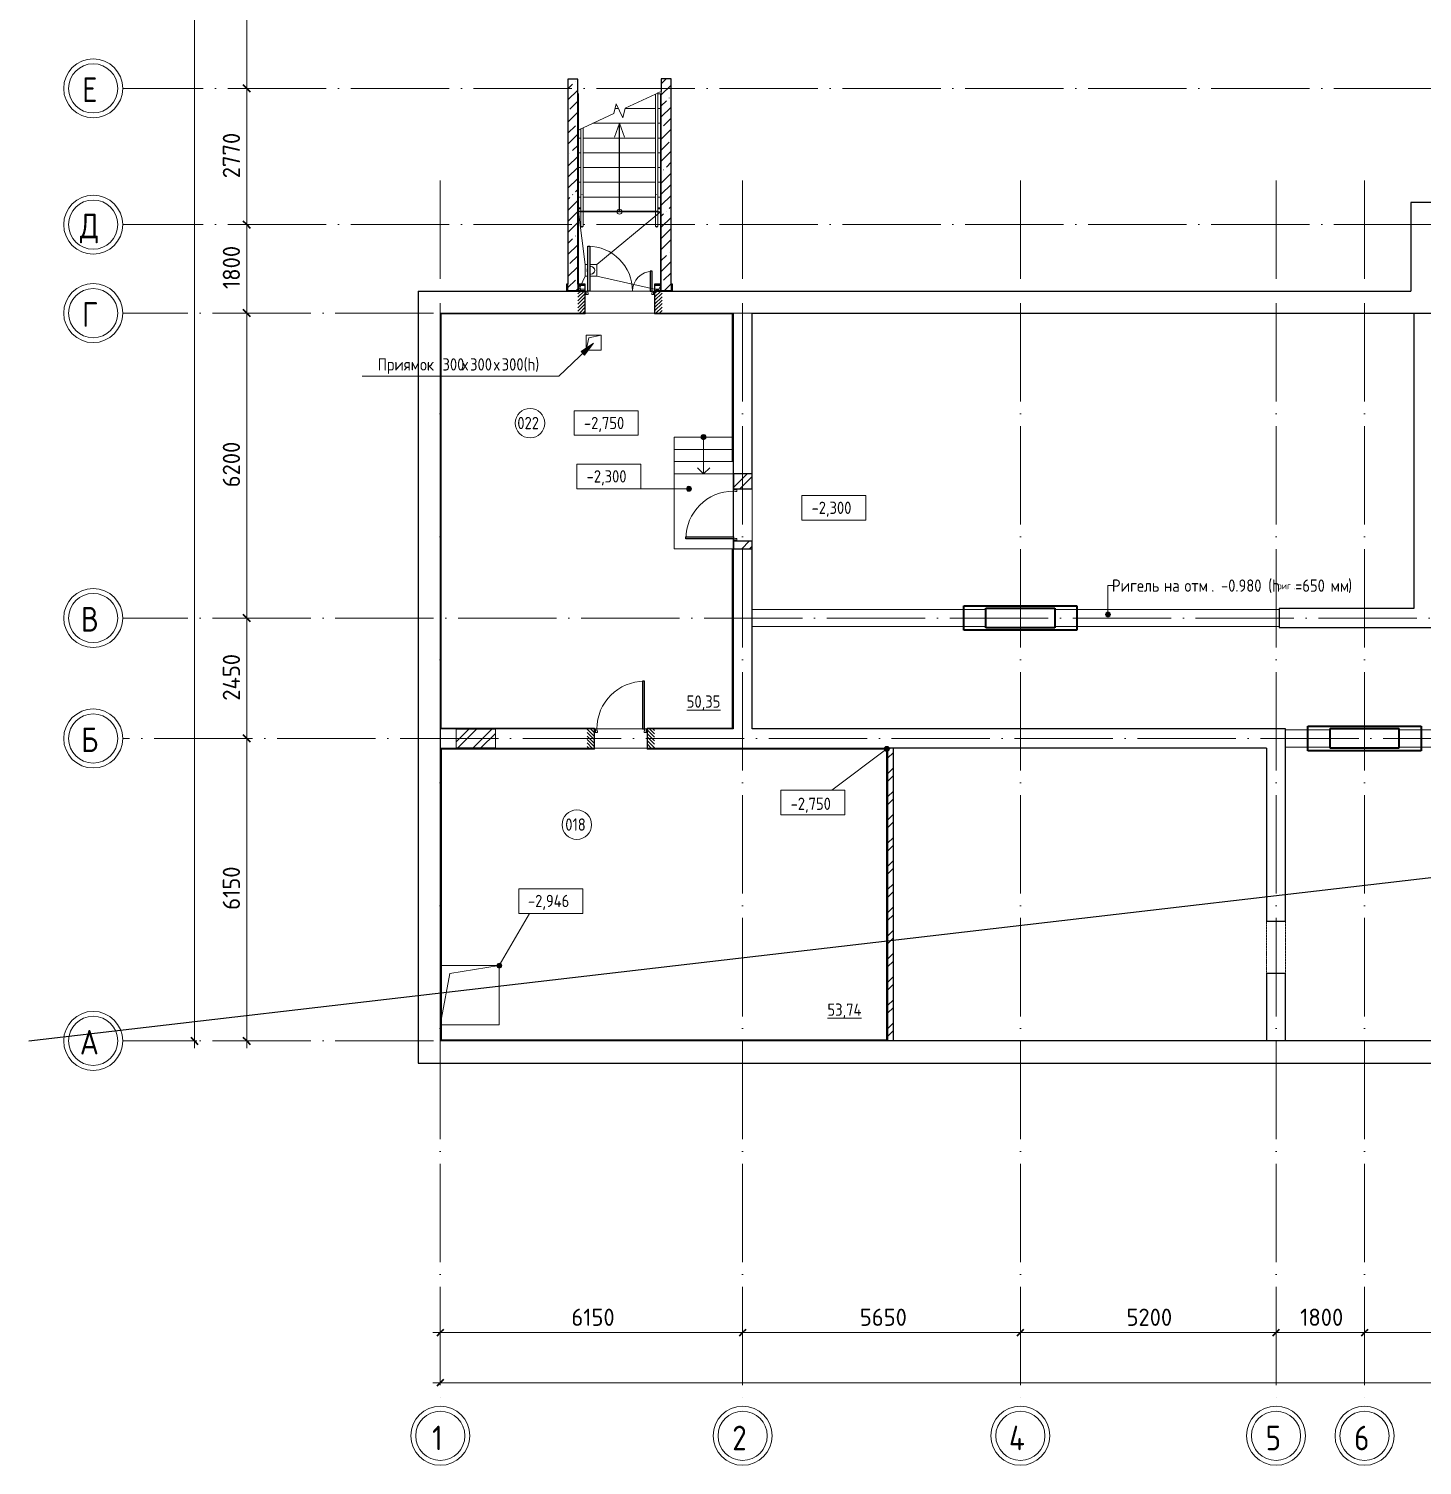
# Model space of a CAD drawing. Header units: millimetres. Extents: x -695119 to 412940, y -249585 to 622758.
# Drawn here: x -160631 to -132283, y -72169 to -42955 of the extents above; entities that cross this region are included whole.
import ezdxf

# ---------------------------------------------------------------- set-up
doc = ezdxf.new("R2010")
doc.units = ezdxf.units.MM
for name, pattern in [('ADSK_Линия сетки', [25, 20, -2.5, 0, -2.5]), ('ADSK_Сверху', [450, 300, -150]), ('ADSK_Штриховая_ш2 п1_5', [4.5, 3, -1.5]), ('Сверху', [3.96875, 2.38125, -1.5875])]:
    doc.linetypes.add(name, pattern=pattern)
for name, color, linetype, lineweight in [('_Схема', 5, 'Continuous', 30), ('Аннотация', 252, 'Continuous', 18), ('Двери', 8, 'Continuous', 9), ('Лестницы', 8, 'Continuous', 9), ('Линии', 7, 'Continuous', 9), ('Марки помещений', 8, 'Continuous', 20), ('Несущие колонны', 252, 'Continuous', 18), ('Ограждение', 8, 'Continuous', 9), ('Оси', 252, 'Continuous', 9), ('Отметки', 252, 'Continuous', 9), ('Перекрытие', 252, 'Continuous', 18), ('Размеры', 7, 'Continuous', 9), ('Сантехника', 252, 'Continuous', 18), ('Стены наружные', 252, 'Continuous', 18), ('Стены штриховка', 7, 'Continuous', 9), ('Стрелки вверх', 7, 'Continuous', 18)]:
    doc.layers.add(name, color=color, linetype=linetype, lineweight=lineweight)
doc.layers.add('Узлы', color=7, linetype='Continuous')
doc.styles.add('GOST Common', font='', dxfattribs={"width": 0.9, "height": 500})
doc.styles.add('GOST Common_1', font='', dxfattribs={"height": 250})
doc.styles.add('GOST Common_2', font='', dxfattribs={"width": 0.9, "height": 250})
doc.styles.add('GOST Common_3', font='', dxfattribs={"height": 3.5})
doc.styles.get('GOST Common').set_extended_font_data('GOST type B')
doc.styles.get('GOST Common_1').set_extended_font_data('GOST type B')
doc.styles.get('GOST Common_2').set_extended_font_data('GOST type B')
doc.styles.get('GOST Common_3').set_extended_font_data('GOST type B')
pattern_1 = [(0, (-243394.2, -138174), (0, 600), []), (90, (-243394.2, -138174), (-600, 4e-14), [])]

# ---------------------------------------------------------------- blocks, each defined once
blk = doc.blocks.new('подвал')
at = {"layer": 'Аннотация', "lineweight": 20, "true_color": 0x636466}
blk.add_hatch(color=251, dxfattribs=at).paths.add_polyline_path([(-223791, -131675), (-224046, -131842), (-223973, -131919)])
at = {"layer": 'Аннотация', "lineweight": 9, "true_color": 0x636466}
h = blk.add_hatch(color=251, dxfattribs=at)
edge = h.paths.add_edge_path()
edge.add_arc((-213327, -137191), 50, 0, 360)
at = {"layer": 'Двери', "lineweight": 18, "true_color": 0x636466}
h = blk.add_hatch(dxfattribs=at)
h.set_pattern_fill('FP_1', color=251, style=0, pattern_type=2)
h.set_pattern_definition([(45, (-223253.98, -130839.13), (-35.3553, 35.3553), [])])
h.paths.add_polyline_path([(-222399, -131064), (-222399, -130614), (-222549, -130614), (-222549, -131064)])
h.paths.add_polyline_path([(-223959, -131064), (-223959, -130614), (-224109, -130614), (-224109, -131064)])
h = blk.add_hatch(dxfattribs=at)
h.set_pattern_fill('FP_21', color=251, angle=180, style=0, pattern_type=2)
h.set_pattern_definition([(135, (-223238.98, -139714.13), (35.3553, 35.3553), [])])
h.paths.add_polyline_path([(-223924, -139909), (-223774, -139909), (-223774, -139519), (-223924, -139519)])
h.paths.add_polyline_path([(-222554, -139909), (-222554, -139519), (-222704, -139519), (-222704, -139909)])
at = {"layer": 'Ограждение', "true_color": 0x636466}
h = blk.add_hatch(dxfattribs=at)
h.set_pattern_fill('FP_34', color=251, style=0, pattern_type=2)
h.set_pattern_definition(pattern_1)
h.paths.add_polyline_path([(-226894, -145849), (-226884, -145839), (-226884, -139934), (-226894, -139924), (-226894, -144070)])
h = blk.add_hatch(dxfattribs=at)
h.set_pattern_fill('FP_34', color=251, style=0, pattern_type=2)
h.set_pattern_definition(pattern_1)
h.paths.add_polyline_path([(-223774, -139934), (-223774, -139924), (-226894, -139924), (-226884, -139934), (-225176, -139934)])
h = blk.add_hatch(dxfattribs=at)
h.set_pattern_fill('FP_34', color=251, style=0, pattern_type=2)
h.set_pattern_definition(pattern_1)
h.paths.add_polyline_path([(-222704, -139934), (-217834, -139934), (-217824, -139924), (-222704, -139924)])
h = blk.add_hatch(dxfattribs=at)
h.set_pattern_fill('FP_34', color=251, style=0, pattern_type=2)
h.set_pattern_definition(pattern_1)
h.paths.add_polyline_path([(-217824, -145849), (-217824, -139924), (-217834, -139934), (-217834, -145839)])
h = blk.add_hatch(dxfattribs=at)
h.set_pattern_fill('FP_34', color=251, style=0, pattern_type=2)
h.set_pattern_definition(pattern_1)
h.paths.add_polyline_path([(-217824, -145849), (-217834, -145839), (-226884, -145839), (-226894, -145849), (-220654, -145849)])
at = {"layer": 'Отметки', "true_color": 0x636466}
h = blk.add_hatch(color=251, dxfattribs=at)
edge = h.paths.add_edge_path()
edge.add_arc((-221851, -134636), 50, 0, 360)
h = blk.add_hatch(color=251, dxfattribs=at)
edge = h.paths.add_edge_path()
edge.add_arc((-217824, -139924), 50, 0, 360)
h = blk.add_hatch(color=251, dxfattribs=at)
edge = h.paths.add_edge_path()
edge.add_arc((-225709, -144334), 50, 0, 360)
at = {"layer": 'Стрелки вверх', "true_color": 0x636466}
h = blk.add_hatch(color=251, dxfattribs=at)
edge = h.paths.add_edge_path()
edge.add_arc((-221554, -133584), 50, 0, 360)
blk.add_hatch(color=251, dxfattribs=at).paths.add_polyline_path([(-221540, -133632), (-221516, -133617), (-221504, -133591), (-221508, -133563), (-221527, -133542), (-221554, -133534), (-221581, -133542), (-221599, -133563), (-221603, -133591), (-221592, -133617), (-221568, -133632)])
at = {"color": 251, "lineweight": 18, "true_color": 0x636466}
for p, q in [((-223939, -131814), (-223939, -131514)), ((-223939, -131514), (-223639, -131514)), ((-223885, -131569), (-223939, -131814)), ((-223639, -131514), (-223885, -131569)), ((-223639, -131514), (-223639, -131814)), ((-223639, -131814), (-223939, -131814)), ((-226884, -144334), (-225709, -144334)), ((-226716, -144494), (-226884, -145399)), ((-225709, -144334), (-226716, -144494)), ((-225709, -144334), (-225709, -145534)), ((-225709, -145534), (-226884, -145534))]:
    blk.add_line(p, q, dxfattribs=at)
at = {"layer": 'Аннотация', "color": 251, "lineweight": 20, "true_color": 0x636466}
for p, q in [((-223264, -127202), (-223366, -127484)), ((-223264, -127202), (-223161, -127484)), ((-223791, -131675), (-224500, -132344)), ((-223791, -131675), (-224046, -131842)), ((-223973, -131919), (-223791, -131675)), ((-224046, -131842), (-223973, -131919)), ((-228500, -132344), (-224500, -132344)), ((-224186, -133549), (-224186, -133049)), ((-224186, -133049), (-222886, -133049)), ((-222886, -133049), (-222886, -133549)), ((-222886, -133549), (-224186, -133549)), ((-224130, -134636), (-224130, -134136)), ((-224130, -134136), (-222830, -134136)), ((-222830, -134136), (-222830, -134636)), ((-222830, -134636), (-224130, -134636)), ((-219556, -135275), (-219556, -134775)), ((-219556, -134775), (-218256, -134775)), ((-218256, -134775), (-218256, -135275)), ((-218256, -135275), (-219556, -135275))]:
    blk.add_line(p, q, dxfattribs=at)
at = {"layer": 'Аннотация', "color": 251, "lineweight": 9, "true_color": 0x636466}
for p, q in [((-213327, -136605), (-213224, -136605)), ((-213327, -137191), (-213327, -136605))]:
    blk.add_line(p, q, dxfattribs=at)
at = {"layer": 'Аннотация', "color": 251, "lineweight": 20, "true_color": 0x636466, "extrusion": (0, 0, -1)}
for p, q in [((-219982, -140768), (-219982, -141268)), ((-218682, -140768), (-219982, -140768)), ((-218682, -141268), (-218682, -140768)), ((-219982, -141268), (-218682, -141268)), ((-224013, -142770), (-225313, -142770)), ((-225313, -142770), (-225313, -143270)), ((-224013, -143270), (-224013, -142770)), ((-225313, -143270), (-224013, -143270))]:
    blk.add_line(p, q, dxfattribs=at)
at = {"layer": 'Аннотация', "color": 251, "lineweight": 20, "true_color": 0x636466}
blk.add_circle((-223264, -129002), 50, dxfattribs=at)
at = {"layer": 'Аннотация', "color": 251, "lineweight": 9, "true_color": 0x636466}
blk.add_circle((-213327, -137191), 50, dxfattribs=at)
at = {"layer": 'Двери', "color": 251, "lineweight": 30, "true_color": 0x636466}
for p, q in [((-223909, -129704), (-223869, -129704)), ((-223909, -130614), (-223909, -129704)), ((-223869, -129704), (-223869, -130614)), ((-222599, -130214), (-222639, -130214)), ((-222639, -130214), (-222639, -130614)), ((-222599, -130614), (-222599, -130214)), ((-223869, -130614), (-223909, -130614)), ((-222639, -130614), (-222599, -130614)), ((-221914, -135614), (-220944, -135614)), ((-221914, -135654), (-221914, -135614)), ((-220944, -135654), (-221914, -135654)), ((-220944, -135614), (-220944, -135654)), ((-222754, -138549), (-222794, -138549)), ((-222794, -138549), (-222794, -139519)), ((-222754, -139519), (-222754, -138549)), ((-222794, -139519), (-222754, -139519))]:
    blk.add_line(p, q, dxfattribs=at)
at = {"layer": 'Двери', "color": 251, "linetype": 'ADSK_Штриховая_ш2 п1_5', "true_color": 0x636466}
for p, q in [((-223959, -130614), (-224109, -130614)), ((-223959, -131064), (-223959, -130614)), ((-222399, -130614), (-222549, -130614)), ((-222549, -130614), (-222549, -131064)), ((-224109, -131064), (-223959, -131064)), ((-222549, -131064), (-222399, -131064)), ((-223924, -139519), (-223774, -139519)), ((-223774, -139519), (-223774, -139909)), ((-222704, -139519), (-222554, -139519)), ((-222704, -139909), (-222704, -139519)), ((-223774, -139909), (-223924, -139909)), ((-222554, -139909), (-222704, -139909))]:
    blk.add_line(p, q, dxfattribs=at)
at = {"layer": 'Двери', "color": 251, "true_color": 0x636466}
for p, q in [((-223959, -130614), (-223939, -130614)), ((-223959, -130684), (-223959, -130614)), ((-223939, -130684), (-223959, -130684)), ((-223939, -130614), (-223909, -130614)), ((-223939, -130684), (-223939, -130614)), ((-223939, -130614), (-223939, -130684)), ((-223899, -130684), (-223939, -130684)), ((-223909, -130614), (-223909, -130654)), ((-223909, -130654), (-223899, -130654)), ((-223899, -130654), (-223899, -130684)), ((-222599, -130654), (-222609, -130654)), ((-222609, -130654), (-222609, -130684)), ((-222609, -130684), (-222569, -130684)), ((-222569, -130614), (-222599, -130614)), ((-222599, -130614), (-222599, -130654)), ((-222569, -130684), (-222569, -130614)), ((-222549, -130614), (-222569, -130614)), ((-222569, -130614), (-222569, -130684)), ((-222569, -130684), (-222549, -130684)), ((-222549, -130684), (-222549, -130614)), ((-220944, -134634), (-220874, -134634)), ((-220944, -134654), (-220944, -134634)), ((-220944, -134654), (-220874, -134654)), ((-220944, -134684), (-220944, -134654)), ((-220874, -134654), (-220944, -134654)), ((-220874, -134634), (-220874, -134654)), ((-220874, -134654), (-220874, -134694)), ((-220904, -134684), (-220944, -134684)), ((-220904, -134694), (-220904, -134684)), ((-220874, -134694), (-220904, -134694)), ((-220944, -135654), (-220904, -135654)), ((-220944, -135684), (-220944, -135654)), ((-220874, -135684), (-220944, -135684)), ((-220944, -135684), (-220874, -135684)), ((-220944, -135704), (-220944, -135684)), ((-220874, -135704), (-220944, -135704)), ((-220904, -135644), (-220874, -135644)), ((-220904, -135654), (-220904, -135644)), ((-220874, -135644), (-220874, -135684)), ((-220874, -135684), (-220874, -135704)), ((-223754, -139519), (-223774, -139519)), ((-223774, -139519), (-223774, -139589)), ((-223774, -139589), (-223754, -139589)), ((-223724, -139519), (-223754, -139519)), ((-223754, -139519), (-223754, -139589)), ((-223754, -139589), (-223754, -139519)), ((-223754, -139589), (-223714, -139589)), ((-223724, -139559), (-223724, -139519)), ((-223714, -139559), (-223724, -139559)), ((-223714, -139589), (-223714, -139559)), ((-222754, -139559), (-222764, -139559)), ((-222764, -139559), (-222764, -139589)), ((-222764, -139589), (-222724, -139589)), ((-222724, -139519), (-222754, -139519)), ((-222754, -139519), (-222754, -139559)), ((-222724, -139589), (-222724, -139519)), ((-222704, -139519), (-222724, -139519)), ((-222724, -139519), (-222724, -139589)), ((-222724, -139589), (-222704, -139589)), ((-222704, -139589), (-222704, -139519))]:
    blk.add_line(p, q, dxfattribs=at)
for centre, radius, start, end in [((-223909, -130614), 910, 0, 90), ((-222599, -130614), 400, 90, 180), ((-220944, -135654), 970, 90, 180), ((-222754, -139519), 970, 90, 180)]:
    blk.add_arc(centre, radius, start, end, dxfattribs=at)
at = {"layer": 'Лестницы', "color": 251, "true_color": 0x636466}
for p, q in [((-222533, -126610), (-223149, -126898)), ((-222413, -126554), (-222483, -126587)), ((-222483, -126604), (-222413, -126604)), ((-222483, -126604), (-222413, -126604)), ((-222413, -126604), (-222413, -126554)), ((-223376, -127003), (-224003, -127296)), ((-223329, -126809), (-223376, -127003)), ((-223352, -126904), (-223284, -126904)), ((-223352, -126904), (-223284, -126904)), ((-223197, -127092), (-223329, -126809)), ((-223149, -126898), (-223197, -127092)), ((-223151, -126904), (-222533, -126904)), ((-223151, -126904), (-222533, -126904)), ((-222483, -126904), (-222428, -126904)), ((-222483, -126904), (-222428, -126904)), ((-224053, -127319), (-224113, -127347)), ((-223807, -127204), (-222533, -127204)), ((-223807, -127204), (-222533, -127204)), ((-222483, -127204), (-222428, -127204)), ((-222483, -127204), (-222428, -127204)), ((-224098, -127504), (-224053, -127504)), ((-224098, -127504), (-224053, -127504)), ((-224003, -127504), (-222533, -127504)), ((-224003, -127504), (-222533, -127504)), ((-222483, -127504), (-222428, -127504)), ((-222483, -127504), (-222428, -127504)), ((-224098, -127804), (-224053, -127804)), ((-224098, -127804), (-224053, -127804)), ((-224003, -127804), (-222533, -127804)), ((-224003, -127804), (-222533, -127804)), ((-222483, -127804), (-222428, -127804)), ((-222483, -127804), (-222428, -127804)), ((-224098, -128104), (-224053, -128104)), ((-224098, -128104), (-224053, -128104)), ((-224003, -128104), (-222533, -128104)), ((-224003, -128104), (-222533, -128104)), ((-222483, -128104), (-222428, -128104)), ((-222483, -128104), (-222428, -128104)), ((-224098, -128404), (-224053, -128404)), ((-224098, -128404), (-224053, -128404)), ((-224003, -128404), (-222533, -128404)), ((-224003, -128404), (-222533, -128404)), ((-222483, -128404), (-222428, -128404)), ((-222483, -128404), (-222428, -128404)), ((-224098, -128704), (-224053, -128704)), ((-224098, -128704), (-224053, -128704)), ((-224003, -128704), (-222533, -128704)), ((-224003, -128704), (-222533, -128704)), ((-222483, -128704), (-222428, -128704)), ((-222483, -128704), (-222428, -128704)), ((-222476, -129004), (-222428, -129004)), ((-222476, -129004), (-222428, -129004)), ((-220969, -133584), (-222154, -133584)), ((-222154, -133584), (-222154, -133834)), ((-220969, -133584), (-222154, -133584)), ((-222154, -133834), (-222154, -134084)), ((-220954, -133834), (-222154, -133834)), ((-220954, -133834), (-222154, -133834)), ((-222154, -134084), (-222154, -134334)), ((-220954, -134084), (-222154, -134084)), ((-220954, -134084), (-222154, -134084)), ((-220954, -134334), (-222154, -134334))]:
    blk.add_line(p, q, dxfattribs=at)
at = {"layer": 'Линии', "color": 251, "linetype": 'ADSK_Сверху', "ltscale": 100, "true_color": 0x636466}
for p, q in [((-223963, -130074), (-224098, -129004)), ((-223723, -130074), (-222428, -129004)), ((-223963, -130314), (-224098, -130604)), ((-223723, -130314), (-222428, -130604)), ((-220564, -137089), (-215809, -137089)), ((-214409, -137089), (-209844, -137089)), ((-215809, -137439), (-220564, -137439)), ((-209844, -137439), (-214409, -137439)), ((-208809, -139539), (-209714, -139539)), ((-202809, -139539), (-207409, -139539)), ((-208809, -139889), (-209714, -139889)), ((-202809, -139889), (-207409, -139889))]:
    blk.add_line(p, q, dxfattribs=at)
at = {"layer": 'Марки помещений', "color": 251, "true_color": 0x636466}
for centre in [(-225083, -133301), (-224132, -141468)]:
    blk.add_circle(centre, 300, dxfattribs=at)
at = {"layer": 'Несущие колонны', "color": 251, "lineweight": 40, "true_color": 0x636466}
for p, q in [((-216259, -137514), (-216259, -137014)), ((-216259, -137014), (-213959, -137014)), ((-215809, -137464), (-215809, -137064)), ((-215809, -137064), (-214409, -137064)), ((-214409, -137064), (-214409, -137464)), ((-213959, -137014), (-213959, -137514)), ((-213959, -137514), (-216259, -137514)), ((-214409, -137464), (-215809, -137464)), ((-209259, -139964), (-209259, -139464)), ((-209259, -139464), (-206959, -139464)), ((-208809, -139914), (-208809, -139514)), ((-208809, -139514), (-207409, -139514)), ((-207409, -139514), (-207409, -139914)), ((-206959, -139464), (-206959, -139964)), ((-207409, -139914), (-208809, -139914)), ((-206959, -139964), (-209259, -139964))]:
    blk.add_line(p, q, dxfattribs=at)
at = {"layer": 'Несущие колонны', "color": 251, "true_color": 0x636466}
for p, q in [((-216259, -137014), (-213959, -137014)), ((-216259, -137514), (-216259, -137014)), ((-215809, -137064), (-214409, -137064)), ((-215809, -137464), (-215809, -137064)), ((-214409, -137064), (-214409, -137464)), ((-213959, -137014), (-213959, -137514)), ((-213959, -137514), (-216259, -137514)), ((-214409, -137464), (-215809, -137464)), ((-209259, -139464), (-206959, -139464)), ((-209259, -139964), (-209259, -139464)), ((-208809, -139514), (-207409, -139514)), ((-208809, -139914), (-208809, -139514)), ((-207409, -139514), (-207409, -139914)), ((-206959, -139464), (-206959, -139964)), ((-207409, -139914), (-208809, -139914)), ((-206959, -139964), (-209259, -139964))]:
    blk.add_line(p, q, dxfattribs=at)
at = {"layer": 'Ограждение', "color": 251, "true_color": 0x636466}
for p, q in [((-222483, -126587), (-222533, -126610)), ((-222533, -128991), (-222533, -126610)), ((-222483, -128991), (-222483, -126587)), ((-224003, -127296), (-224053, -127319)), ((-224053, -128991), (-224053, -127319)), ((-224003, -128991), (-224003, -127296)), ((-224053, -128596), (-224053, -128991)), ((-224003, -128991), (-224003, -128596)), ((-222533, -128596), (-222533, -128991)), ((-222483, -128991), (-222483, -128596)), ((-224053, -128925), (-224098, -128925)), ((-224098, -128940), (-224053, -128940)), ((-224053, -129004), (-224053, -129304)), ((-224053, -129304), (-224053, -129004)), ((-224003, -129304), (-224003, -129004)), ((-224003, -129304), (-224003, -129004)), ((-222533, -129004), (-222533, -129304)), ((-222533, -129304), (-222533, -129004)), ((-222428, -128925), (-222483, -128925)), ((-222483, -128940), (-222428, -128940)), ((-222483, -129304), (-222483, -129004)), ((-222483, -129304), (-222483, -129004)), ((-224053, -129304), (-224003, -129304)), ((-222533, -129304), (-222483, -129304)), ((-226894, -139924), (-226884, -139934)), ((-226884, -139934), (-226894, -139924)), ((-223774, -139924), (-223774, -139934)), ((-222704, -139934), (-222704, -139924)), ((-217824, -139924), (-217834, -139934)), ((-217834, -139934), (-217824, -139924)), ((-226884, -145839), (-226884, -139934)), ((-226884, -139934), (-223774, -139934)), ((-222704, -139934), (-217834, -139934)), ((-217834, -139934), (-217834, -145839)), ((-226894, -145849), (-226884, -145839)), ((-226884, -145839), (-226894, -145849)), ((-217834, -145839), (-226884, -145839)), ((-217824, -145849), (-217834, -145839)), ((-217834, -145839), (-217824, -145849))]:
    blk.add_line(p, q, dxfattribs=at)
at = {"layer": 'Ограждение', "color": 251, "true_color": 0x636466, "flags": 128}
for points in [[(-224030, -128653), (-224028, -128654), (-224025, -128653)], [(-222510, -128653), (-222508, -128654), (-222505, -128653)], [(-224044, -129304), (-224043, -129306), (-224043, -129307), (-224042, -129307), (-224041, -129308), (-224040, -129309), (-224040, -129309), (-224039, -129310), (-224038, -129310), (-224038, -129311), (-224037, -129311), (-224036, -129311), (-224036, -129312), (-224035, -129312), (-224035, -129312), (-224034, -129312), (-224034, -129312), (-224033, -129313), (-224033, -129313), (-224032, -129313), (-224032, -129313), (-224032, -129313), (-224031, -129313), (-224031, -129313), (-224031, -129313), (-224030, -129313), (-224030, -129313), (-224029, -129313), (-224029, -129313), (-224029, -129313), (-224028, -129313), (-224028, -129313), (-224028, -129313), (-224028, -129313)], [(-224025, -129304), (-224028, -129304), (-224030, -129304)], [(-224011, -129304), (-224012, -129306), (-224013, -129307), (-224013, -129307), (-224014, -129308), (-224015, -129309), (-224016, -129309), (-224016, -129310), (-224017, -129310), (-224018, -129311), (-224018, -129311), (-224019, -129311), (-224019, -129312), (-224020, -129312), (-224020, -129312), (-224021, -129312), (-224021, -129312), (-224022, -129313), (-224022, -129313), (-224023, -129313), (-224023, -129313), (-224024, -129313), (-224024, -129313), (-224024, -129313), (-224025, -129313), (-224025, -129313), (-224025, -129313), (-224026, -129313), (-224026, -129313), (-224026, -129313), (-224027, -129313), (-224027, -129313), (-224028, -129313), (-224028, -129313)], [(-222524, -129304), (-222523, -129306), (-222523, -129307), (-222522, -129307), (-222521, -129308), (-222520, -129309), (-222520, -129309), (-222519, -129310), (-222518, -129310), (-222518, -129311), (-222517, -129311), (-222516, -129311), (-222516, -129312), (-222515, -129312), (-222515, -129312), (-222514, -129312), (-222514, -129312), (-222513, -129313), (-222513, -129313), (-222512, -129313), (-222512, -129313), (-222512, -129313), (-222511, -129313), (-222511, -129313), (-222511, -129313), (-222510, -129313), (-222510, -129313), (-222509, -129313), (-222509, -129313), (-222509, -129313), (-222508, -129313), (-222508, -129313), (-222508, -129313), (-222508, -129313)], [(-222505, -129304), (-222508, -129304), (-222510, -129304)], [(-222491, -129304), (-222492, -129306), (-222493, -129307), (-222493, -129307), (-222494, -129308), (-222495, -129309), (-222496, -129309), (-222496, -129310), (-222497, -129310), (-222498, -129311), (-222498, -129311), (-222499, -129311), (-222499, -129312), (-222500, -129312), (-222500, -129312), (-222501, -129312), (-222501, -129312), (-222502, -129313), (-222502, -129313), (-222503, -129313), (-222503, -129313), (-222504, -129313), (-222504, -129313), (-222504, -129313), (-222505, -129313), (-222505, -129313), (-222505, -129313), (-222506, -129313), (-222506, -129313), (-222506, -129313), (-222507, -129313), (-222507, -129313), (-222508, -129313), (-222508, -129313)]]:
    blk.add_lwpolyline(points, dxfattribs=at)
at = {"layer": 'Оси', "color": 251, "linetype": 'ADSK_Линия сетки', "ltscale": 100, "true_color": 0x636466}
for p, q in [((-189229, -126494), (-233370, -126494)), ((-226909, -128364), (-226909, -153294)), ((-220759, -128364), (-220759, -153294)), ((-215109, -128364), (-215109, -153294)), ((-209909, -128364), (-209909, -153294)), ((-208109, -128364), (-208109, -153294)), ((-189229, -129264), (-233370, -129264)), ((-157042, -131064), (-233370, -131064)), ((-157042, -137264), (-233370, -137264)), ((-163226, -139714), (-233370, -139714)), ((-157042, -145864), (-233370, -145864))]:
    blk.add_line(p, q, dxfattribs=at)
at = {"layer": 'Оси', "color": 251, "lineweight": 20, "true_color": 0x636466}
for centre, radius, start, end in [((-233970, -126494), 600, 90, 270), ((-233970, -126494), 600, 270, 90), ((-233970, -126494), 500, 90, 270), ((-233970, -126494), 500, 270, 90), ((-233970, -129264), 600, 90, 270), ((-233970, -129264), 500, 90, 270), ((-233970, -129264), 600, 270, 90), ((-233970, -129264), 500, 270, 90), ((-233970, -131064), 600, 90, 270), ((-233970, -131064), 500, 90, 270), ((-233970, -131064), 600, 270, 90), ((-233970, -131064), 500, 270, 90), ((-233970, -137264), 600, 90, 270), ((-233970, -137264), 600, 270, 90), ((-233970, -137264), 500, 90, 270), ((-233970, -137264), 500, 270, 90), ((-233970, -139714), 600, 90, 270), ((-233970, -139714), 500, 90, 270), ((-233970, -139714), 600, 270, 90), ((-233970, -139714), 500, 270, 90), ((-233970, -145864), 600, 90, 270), ((-233970, -145864), 500, 90, 270), ((-233970, -145864), 600, 270, 90), ((-233970, -145864), 500, 270, 90), ((-226909, -153894), 600, 0, 180), ((-220759, -153894), 600, 0, 180), ((-215109, -153894), 600, 0, 180), ((-209909, -153894), 600, 0, 180), ((-208109, -153894), 600, 0, 180), ((-226909, -153894), 500, 0, 180), ((-220759, -153894), 500, 0, 180), ((-215109, -153894), 500, 0, 180), ((-209909, -153894), 500, 0, 180), ((-208109, -153894), 500, 0, 180), ((-226909, -153894), 600, 180, 0), ((-226909, -153894), 500, 180, 0), ((-220759, -153894), 600, 180, 0), ((-220759, -153894), 500, 180, 0), ((-215109, -153894), 600, 180, 0), ((-215109, -153894), 500, 180, 0), ((-209909, -153894), 600, 180, 0), ((-209909, -153894), 500, 180, 0), ((-208109, -153894), 600, 180, 0), ((-208109, -153894), 500, 180, 0)]:
    blk.add_arc(centre, radius, start, end, dxfattribs=at)
at = {"layer": 'Отметки', "color": 251, "lineweight": 20, "true_color": 0x636466}
for p, q in [((-221851, -134636), (-223480, -134636)), ((-217824, -139924), (-218945, -140768)), ((-218945, -140768), (-219332, -140768)), ((-225709, -144334), (-225094, -143270)), ((-225094, -143270), (-224663, -143270))]:
    blk.add_line(p, q, dxfattribs=at)
at = {"layer": 'Отметки', "color": 251, "true_color": 0x636466}
for centre in [(-221851, -134636), (-217824, -139924), (-225709, -144334)]:
    blk.add_circle(centre, 50, dxfattribs=at)
at = {"layer": 'Перекрытие', "color": 251, "true_color": 0x636466}
for p, q in [((-223963, -130074), (-223963, -130314)), ((-223909, -130074), (-223963, -130074)), ((-223723, -130074), (-223869, -130074)), ((-223723, -130314), (-223723, -130074)), ((-223963, -130314), (-223909, -130314)), ((-223869, -130314), (-223723, -130314)), ((-223939, -131514), (-223639, -131514)), ((-223939, -131814), (-223939, -131514)), ((-223639, -131514), (-223639, -131814)), ((-223639, -131814), (-223939, -131814)), ((-222154, -134334), (-222154, -135854)), ((-220954, -134334), (-222154, -134334)), ((-220954, -135614), (-220954, -134334)), ((-220564, -134634), (-220564, -135704)), ((-220954, -135854), (-220954, -135654)), ((-222154, -135854), (-220954, -135854)), ((-223724, -139519), (-222754, -139519)), ((-223774, -139909), (-222704, -139909)), ((-225709, -144334), (-226884, -144334)), ((-225709, -145534), (-225709, -144334)), ((-226884, -145534), (-225709, -145534))]:
    blk.add_line(p, q, dxfattribs=at)
at = {"layer": 'Размеры', "color": 251, "lineweight": 20, "true_color": 0x636466}
for p, q in [((-231909, -146014), (-231909, -98714)), ((-230846, -126494), (-230846, -122564)), ((-230846, -126494), (-230996, -126494)), ((-230846, -126494), (-230996, -126494)), ((-230846, -129264), (-230846, -126494)), ((-230846, -126494), (-230796, -126494)), ((-230846, -126494), (-230796, -126494)), ((-230846, -129264), (-230996, -129264)), ((-230846, -129264), (-230996, -129264)), ((-230846, -131064), (-230846, -129264)), ((-230846, -129264), (-230796, -129264)), ((-230846, -129264), (-230796, -129264)), ((-230846, -131064), (-230996, -131064)), ((-230846, -131064), (-230996, -131064)), ((-230846, -137264), (-230846, -131064)), ((-230846, -131064), (-230796, -131064)), ((-230846, -131064), (-230796, -131064)), ((-230846, -137264), (-230996, -137264)), ((-230846, -137264), (-230996, -137264)), ((-230846, -139714), (-230846, -137264)), ((-230846, -137264), (-230796, -137264)), ((-230846, -137264), (-230796, -137264)), ((-230846, -139714), (-230996, -139714)), ((-230846, -139714), (-230996, -139714)), ((-230846, -146014), (-230846, -139714)), ((-230846, -139714), (-230796, -139714)), ((-230846, -139714), (-230796, -139714)), ((-231909, -145864), (-232059, -145864)), ((-231909, -145864), (-231859, -145864)), ((-230846, -145864), (-230996, -145864)), ((-230846, -145864), (-230796, -145864)), ((-227059, -151797), (-220759, -151797)), ((-226909, -151797), (-226909, -151647)), ((-226909, -151797), (-226909, -151847)), ((-220759, -151797), (-220759, -151647)), ((-220759, -151797), (-220759, -151647)), ((-220759, -151797), (-220759, -151847)), ((-220759, -151797), (-215109, -151797)), ((-220759, -151797), (-220759, -151847)), ((-215109, -151797), (-215109, -151647)), ((-215109, -151797), (-215109, -151647)), ((-215109, -151797), (-215109, -151847)), ((-215109, -151797), (-209909, -151797)), ((-215109, -151797), (-215109, -151847)), ((-209909, -151797), (-209909, -151647)), ((-209909, -151797), (-209909, -151647)), ((-209909, -151797), (-209909, -151847)), ((-209909, -151797), (-208109, -151797)), ((-209909, -151797), (-209909, -151847)), ((-208109, -151797), (-208109, -151647)), ((-208109, -151797), (-208109, -151647)), ((-208109, -151797), (-208109, -151847)), ((-208109, -151797), (-202909, -151797)), ((-208109, -151797), (-208109, -151847)), ((-226909, -152815), (-226909, -152665)), ((-227059, -152815), (-159159, -152815)), ((-226909, -152815), (-226909, -152865))]:
    blk.add_line(p, q, dxfattribs=at)
at = {"layer": 'Размеры', "color": 251, "lineweight": 40, "true_color": 0x636466}
for p, q in [((-230846, -126494), (-230917, -126423)), ((-230846, -126494), (-230917, -126423)), ((-230846, -126494), (-230775, -126565)), ((-230846, -126494), (-230775, -126565)), ((-230846, -129264), (-230917, -129193)), ((-230846, -129264), (-230917, -129193)), ((-230846, -129264), (-230775, -129335)), ((-230846, -129264), (-230775, -129335)), ((-230846, -131064), (-230917, -130993)), ((-230846, -131064), (-230917, -130993)), ((-230846, -131064), (-230775, -131135)), ((-230846, -131064), (-230775, -131135)), ((-230846, -137264), (-230917, -137193)), ((-230846, -137264), (-230917, -137193)), ((-230846, -137264), (-230775, -137335)), ((-230846, -137264), (-230775, -137335)), ((-230846, -139714), (-230917, -139643)), ((-230846, -139714), (-230917, -139643)), ((-230846, -139714), (-230775, -139785)), ((-230846, -139714), (-230775, -139785)), ((-231909, -145864), (-231979, -145793)), ((-231909, -145864), (-231838, -145935)), ((-230846, -145864), (-230917, -145793)), ((-230846, -145864), (-230775, -145935)), ((-226909, -151797), (-226980, -151867)), ((-226909, -151797), (-226838, -151726)), ((-220759, -151797), (-220830, -151867)), ((-220759, -151797), (-220830, -151867)), ((-220759, -151797), (-220688, -151726)), ((-220759, -151797), (-220688, -151726)), ((-215109, -151797), (-215180, -151867)), ((-215109, -151797), (-215180, -151867)), ((-215109, -151797), (-215038, -151726)), ((-215109, -151797), (-215038, -151726)), ((-209909, -151797), (-209980, -151867)), ((-209909, -151797), (-209980, -151867)), ((-209909, -151797), (-209838, -151726)), ((-209909, -151797), (-209838, -151726)), ((-208109, -151797), (-208180, -151867)), ((-208109, -151797), (-208180, -151867)), ((-208109, -151797), (-208038, -151726)), ((-208109, -151797), (-208038, -151726)), ((-226909, -152815), (-226838, -152744)), ((-226909, -152815), (-226980, -152886))]:
    blk.add_line(p, q, dxfattribs=at)
at = {"layer": 'Сантехника', "color": 251, "true_color": 0x636466}
for p, q in [((-223909, -130074), (-223963, -130074)), ((-223963, -130074), (-223963, -130314)), ((-223723, -130074), (-223869, -130074)), ((-223723, -130314), (-223723, -130074)), ((-223963, -130314), (-223909, -130314)), ((-223869, -130314), (-223723, -130314))]:
    blk.add_line(p, q, dxfattribs=at)
for radius, start, end in [(80, 146.5819, 213.4181), (75, 152.8689, 207.1311), (75, 154.9712, 160.0288), (75, 199.9712, 205.0288), (80, 90, 109.4153), (75, 90, 110.7828), (75, 249.2172, 270), (80, 250.5847, 270), (80, 270, 90), (75, 270, 90), (75, 64.9712, 70.0288), (75, 289.9712, 295.0288), (75, 19.9712, 25.0288), (75, 334.9712, 339.4023)]:
    blk.add_arc((-223843, -130194), radius, start, end, dxfattribs=at)
at = {"layer": 'Стены наружные', "color": 251, "lineweight": 30, "true_color": 0x636466}
for p, q in [((-224113, -126304), (-224313, -126304)), ((-224313, -126304), (-224313, -130474)), ((-224113, -128991), (-224113, -126304)), ((-222413, -126302), (-222413, -126554)), ((-222213, -126302), (-222413, -126302)), ((-222213, -130474), (-222213, -126302)), ((-224098, -126604), (-224113, -126604)), ((-224113, -126604), (-224113, -130614)), ((-224098, -130614), (-224098, -126604)), ((-222428, -126604), (-222428, -130614)), ((-222413, -130614), (-222413, -126604)), ((-207164, -128814), (-207164, -130614)), ((-202654, -128814), (-207164, -128814)), ((-224113, -130474), (-224113, -129004)), ((-224313, -130474), (-224343, -130474)), ((-224343, -130474), (-224343, -130614)), ((-223959, -130474), (-224113, -130474)), ((-223959, -131064), (-223959, -130474)), ((-222549, -130474), (-222549, -131064)), ((-222413, -130474), (-222549, -130474)), ((-222183, -130474), (-222213, -130474)), ((-222183, -130614), (-222183, -130474)), ((-227359, -130614), (-227359, -146314)), ((-227359, -130614), (-223959, -130614)), ((-222549, -130614), (-207164, -130614)), ((-226909, -131064), (-223959, -131064)), ((-226909, -131064), (-226909, -145864)), ((-222549, -131064), (-220954, -131064)), ((-220954, -131064), (-220954, -134334)), ((-220564, -131064), (-206714, -131064)), ((-220564, -134634), (-220564, -131064)), ((-207104, -131064), (-207104, -137069)), ((-220564, -134334), (-220954, -134334)), ((-220944, -134334), (-220944, -134634)), ((-220874, -134634), (-220564, -134634)), ((-220944, -135704), (-220944, -135854)), ((-220564, -135704), (-220874, -135704)), ((-220564, -139519), (-220564, -135704)), ((-220954, -135854), (-220954, -139519)), ((-220954, -135854), (-220564, -135854)), ((-207104, -137069), (-209844, -137069)), ((-209844, -137069), (-209844, -137459)), ((-209844, -137459), (-206714, -137459)), ((-226589, -139519), (-226909, -139519)), ((-226589, -139524), (-226589, -139519)), ((-225789, -139524), (-226589, -139524)), ((-223774, -139519), (-225789, -139519)), ((-225789, -139519), (-225789, -139524)), ((-223774, -139924), (-223774, -139519)), ((-220954, -139519), (-222704, -139519)), ((-222704, -139519), (-222704, -139924)), ((-209714, -139519), (-220564, -139519)), ((-209714, -143434), (-209714, -139519)), ((-226894, -139924), (-223774, -139924)), ((-226894, -145849), (-226894, -139924)), ((-226589, -139909), (-226589, -139904)), ((-226589, -139904), (-225789, -139904)), ((-225789, -139909), (-226589, -139909)), ((-225789, -139904), (-225789, -139909)), ((-222704, -139924), (-217824, -139924)), ((-210104, -139909), (-217824, -139909)), ((-217824, -139924), (-217824, -145849)), ((-217809, -139909), (-217809, -145864)), ((-217689, -145864), (-217689, -139909)), ((-210104, -139909), (-210104, -143434)), ((-210104, -144484), (-210104, -145864)), ((-209714, -145864), (-209714, -144484)), ((-226894, -145864), (-226909, -145864)), ((-217824, -145849), (-226894, -145849)), ((-176504, -145864), (-217809, -145864)), ((-227359, -146314), (-158859, -146314))]:
    blk.add_line(p, q, dxfattribs=at)
at = {"layer": 'Стены наружные', "color": 251, "linetype": 'Continuous', "lineweight": 9, "true_color": 0x636466}
for p, q in [((-224313, -126505), (-224218, -126410)), ((-224162, -126354), (-224160, -126352)), ((-222413, -126401), (-222314, -126302)), ((-222413, -126625), (-222213, -126425)), ((-224313, -126729), (-224113, -126529)), ((-224274, -126915), (-224113, -126754)), ((-224108, -126614), (-224098, -126604)), ((-222428, -126663), (-222418, -126653)), ((-222413, -126850), (-222310, -126747)), ((-222254, -126691), (-222251, -126688)), ((-224313, -127178), (-224113, -126978)), ((-224108, -126997), (-224113, -127006)), ((-224108, -126928), (-224098, -126918)), ((-224108, -127085), (-224098, -127075)), ((-222428, -126820), (-222418, -126810)), ((-222418, -126844), (-222413, -126844)), ((-222413, -127074), (-222213, -126874)), ((-224313, -127403), (-224162, -127252)), ((-222428, -127134), (-222418, -127124)), ((-222428, -127291), (-222418, -127281)), ((-222418, -127250), (-222413, -127250)), ((-222413, -127523), (-222213, -127323)), ((-222366, -127252), (-222213, -127099)), ((-224313, -127627), (-224113, -127427)), ((-224218, -127757), (-224113, -127652)), ((-224108, -127400), (-224098, -127390)), ((-224108, -127557), (-224098, -127547)), ((-222428, -127606), (-222418, -127596)), ((-222418, -127555), (-222413, -127555)), ((-222413, -127748), (-222254, -127589)), ((-224313, -128076), (-224113, -127876)), ((-224274, -127813), (-224272, -127811)), ((-224108, -127810), (-224113, -127818)), ((-224108, -127871), (-224098, -127861)), ((-222428, -127763), (-222418, -127753)), ((-222413, -127972), (-222213, -127772)), ((-224313, -128301), (-224113, -128101)), ((-224108, -128028), (-224098, -128018)), ((-222428, -128077), (-222418, -128067)), ((-222428, -128234), (-222418, -128224)), ((-222418, -127961), (-222413, -127961)), ((-222413, -128421), (-222213, -128221)), ((-222366, -128150), (-222364, -128148)), ((-222310, -128094), (-222213, -127997)), ((-224313, -128525), (-224113, -128325)), ((-224108, -128505), (-224113, -128497)), ((-224108, -128343), (-224098, -128333)), ((-224108, -128500), (-224098, -128490)), ((-222428, -128548), (-222418, -128538)), ((-222413, -128328), (-222418, -128337)), ((-222418, -128368), (-222413, -128368)), ((-222413, -128646), (-222213, -128446)), ((-224313, -128750), (-224274, -128711)), ((-224313, -128974), (-224113, -128774)), ((-224218, -128655), (-224216, -128653)), ((-224162, -128599), (-224113, -128550)), ((-224108, -128709), (-224109, -128706)), ((-224108, -128814), (-224098, -128804)), ((-222428, -128706), (-222418, -128696)), ((-222417, -128589), (-222418, -128588)), ((-222418, -128672), (-222413, -128672)), ((-222413, -128870), (-222213, -128670)), ((-224313, -129199), (-224113, -128999)), ((-224108, -128971), (-224098, -128961)), ((-222428, -129020), (-222418, -129010)), ((-222418, -129079), (-222413, -129079)), ((-222413, -129095), (-222366, -129048)), ((-222413, -129319), (-222213, -129119)), ((-222310, -128992), (-222307, -128990)), ((-222254, -128936), (-222213, -128895)), ((-224313, -129423), (-224113, -129223)), ((-224108, -129232), (-224113, -129241)), ((-224108, -129286), (-224098, -129276)), ((-222428, -129177), (-222418, -129167)), ((-222413, -129544), (-222213, -129344)), ((-224313, -129648), (-224218, -129553)), ((-224313, -129872), (-224113, -129672)), ((-224162, -129497), (-224160, -129495)), ((-224108, -129443), (-224098, -129433)), ((-222428, -129491), (-222418, -129481)), ((-222428, -129649), (-222418, -129639)), ((-222418, -129485), (-222413, -129485)), ((-222413, -129768), (-222213, -129568)), ((-224274, -130058), (-224113, -129897)), ((-224108, -129757), (-224098, -129747)), ((-224108, -129914), (-224098, -129904)), ((-222428, -129963), (-222418, -129953)), ((-222418, -129790), (-222413, -129790)), ((-222413, -129751), (-222416, -129757)), ((-222413, -129993), (-222310, -129890)), ((-222254, -129834), (-222251, -129832)), ((-224313, -130321), (-224113, -130121)), ((-224108, -130045), (-224113, -130054)), ((-224108, -130228), (-224098, -130218)), ((-222428, -130120), (-222418, -130110)), ((-222418, -130196), (-222413, -130196)), ((-222413, -130217), (-222213, -130017)), ((-222366, -130395), (-222213, -130242)), ((-224343, -130525), (-224330, -130504)), ((-224313, -130546), (-224162, -130395)), ((-224146, -130604), (-224113, -130570)), ((-224108, -130386), (-224098, -130376)), ((-224053, -130574), (-224093, -130504)), ((-224071, -130604), (-224053, -130574)), ((-224053, -130574), (-223959, -130574)), ((-224053, -130574), (-224053, -130574)), ((-224053, -130574), (-224053, -130574)), ((-222549, -130574), (-222466, -130574)), ((-222529, -130501), (-222495, -130501)), ((-222484, -130504), (-222493, -130489)), ((-222482, -130489), (-222467, -130474)), ((-222466, -130574), (-222425, -130504)), ((-222448, -130604), (-222466, -130574)), ((-222428, -130434), (-222418, -130424)), ((-222428, -130592), (-222418, -130582)), ((-222350, -130604), (-222213, -130466)), ((-222183, -130514), (-222188, -130504)), ((-222418, -130603), (-222413, -130603)), ((-220944, -134608), (-220670, -134334)), ((-220813, -134634), (-220564, -134385)), ((-220944, -135708), (-220940, -135704)), ((-220775, -135854), (-220625, -135704)), ((-220618, -135854), (-220564, -135800)), ((-226589, -139782), (-226331, -139524)), ((-226554, -139904), (-226174, -139524)), ((-226240, -139904), (-225860, -139524)), ((-226083, -139904), (-225789, -139610)), ((-226540, -139924), (-226525, -139909)), ((-226116, -139924), (-226101, -139909)), ((-225692, -139924), (-225677, -139909)), ((-225268, -139924), (-225253, -139909)), ((-224843, -139924), (-224828, -139909)), ((-224419, -139924), (-224404, -139909)), ((-223995, -139924), (-223980, -139909)), ((-222298, -139924), (-222283, -139909)), ((-221873, -139924), (-221858, -139909)), ((-221449, -139924), (-221434, -139909)), ((-221025, -139924), (-221010, -139909)), ((-220601, -139924), (-220586, -139909)), ((-220176, -139924), (-220161, -139909)), ((-219752, -139924), (-219737, -139909)), ((-219328, -139924), (-219313, -139909)), ((-218904, -139924), (-218889, -139909)), ((-218479, -139924), (-218464, -139909)), ((-218055, -139924), (-218040, -139909)), ((-217809, -139960), (-217758, -139909)), ((-217824, -140117), (-217809, -140102)), ((-217809, -140117), (-217689, -139997)), ((-226909, -140293), (-226894, -140278)), ((-217809, -140431), (-217689, -140311)), ((-217809, -140588), (-217689, -140468)), ((-226909, -140717), (-226894, -140702)), ((-217824, -140542), (-217809, -140527)), ((-217809, -140903), (-217689, -140783)), ((-217824, -140966), (-217809, -140951)), ((-217809, -141060), (-217689, -140940)), ((-226909, -141141), (-226894, -141126)), ((-217824, -141390), (-217809, -141375)), ((-217809, -141374), (-217689, -141254)), ((-226909, -141566), (-226894, -141551)), ((-217809, -141531), (-217689, -141411)), ((-226909, -141990), (-226894, -141975)), ((-217824, -141814), (-217809, -141799)), ((-217809, -141845), (-217689, -141725)), ((-217809, -142003), (-217689, -141883)), ((-217824, -142239), (-217809, -142224)), ((-217809, -142317), (-217689, -142197)), ((-226909, -142414), (-226894, -142399)), ((-217809, -142474), (-217689, -142354)), ((-226909, -142838), (-226894, -142823)), ((-217824, -142663), (-217809, -142648)), ((-217809, -142788), (-217689, -142668)), ((-217809, -142946), (-217689, -142826)), ((-217824, -143087), (-217809, -143072)), ((-217809, -143260), (-217689, -143140)), ((-226909, -143263), (-226894, -143248)), ((-217809, -143417), (-217689, -143297)), ((-226909, -143687), (-226894, -143672)), ((-217824, -143511), (-217809, -143496)), ((-217809, -143731), (-217689, -143611)), ((-217824, -143936), (-217809, -143921)), ((-217809, -143889), (-217689, -143769)), ((-226909, -144111), (-226894, -144096)), ((-217809, -144203), (-217689, -144083)), ((-217809, -144360), (-217689, -144240)), ((-226909, -144535), (-226894, -144520)), ((-217824, -144360), (-217809, -144345)), ((-217809, -144674), (-217689, -144554)), ((-217824, -144784), (-217809, -144769)), ((-217809, -144831), (-217689, -144711)), ((-226909, -144960), (-226894, -144945)), ((-217809, -145146), (-217689, -145026)), ((-217809, -145303), (-217689, -145183)), ((-226909, -145384), (-226894, -145369)), ((-217824, -145208), (-217809, -145193)), ((-217824, -145633), (-217809, -145618)), ((-217809, -145617), (-217689, -145497)), ((-217809, -145774), (-217689, -145654)), ((-226909, -145808), (-226894, -145793)), ((-226541, -145864), (-226526, -145849)), ((-226116, -145864), (-226101, -145849)), ((-225692, -145864), (-225677, -145849)), ((-225268, -145864), (-225253, -145849)), ((-224844, -145864), (-224829, -145849)), ((-224419, -145864), (-224404, -145849)), ((-223995, -145864), (-223980, -145849)), ((-223571, -145864), (-223556, -145849)), ((-223147, -145864), (-223132, -145849)), ((-222722, -145864), (-222707, -145849)), ((-222298, -145864), (-222283, -145849)), ((-221874, -145864), (-221859, -145849)), ((-221449, -145864), (-221434, -145849)), ((-221025, -145864), (-221010, -145849)), ((-220601, -145864), (-220586, -145849)), ((-220177, -145864), (-220162, -145849)), ((-219752, -145864), (-219737, -145849)), ((-219328, -145864), (-219313, -145849)), ((-218904, -145864), (-218889, -145849)), ((-218480, -145864), (-218465, -145849)), ((-218055, -145864), (-218040, -145849))]:
    blk.add_line(p, q, dxfattribs=at)
at = {"layer": 'Стены наружные', "color": 251, "true_color": 0x636466}
for p, q in [((-222476, -128991), (-224113, -128991)), ((-224113, -129004), (-222476, -129004)), ((-222476, -129004), (-222476, -128991)), ((-224113, -130604), (-224313, -130604)), ((-223909, -130614), (-222599, -130614)), ((-222213, -130604), (-222413, -130604)), ((-223959, -131079), (-226894, -131079)), ((-226894, -131079), (-226894, -139504)), ((-222549, -131064), (-223959, -131064)), ((-223959, -131079), (-223959, -131064)), ((-222549, -131064), (-222549, -131079)), ((-220969, -131079), (-222549, -131079)), ((-220969, -134084), (-220969, -131079)), ((-220944, -135614), (-220944, -134684)), ((-220969, -139504), (-220969, -135854)), ((-226894, -139504), (-223774, -139504)), ((-226589, -139519), (-225789, -139519)), ((-226589, -139904), (-226589, -139524)), ((-225789, -139524), (-225789, -139904)), ((-223774, -139519), (-223774, -139504)), ((-223724, -139519), (-222754, -139519)), ((-222704, -139504), (-220969, -139504)), ((-222704, -139504), (-222704, -139519)), ((-226909, -139909), (-226589, -139909)), ((-225789, -139909), (-217824, -139909)), ((-217809, -145864), (-226894, -145864))]:
    blk.add_line(p, q, dxfattribs=at)
at = {"layer": 'Стены штриховка', "color": 251, "true_color": 0x636466}
for p, q in [((-224108, -126604), (-224108, -130614)), ((-222418, -126604), (-222418, -130614)), ((-224313, -130489), (-224343, -130489)), ((-224313, -130504), (-224343, -130504)), ((-224313, -130604), (-224313, -130474)), ((-224113, -130474), (-224113, -130604)), ((-223959, -130489), (-224113, -130489)), ((-223959, -130504), (-224113, -130504)), ((-222413, -130489), (-222549, -130489)), ((-222413, -130504), (-222549, -130504)), ((-222213, -130474), (-222213, -130604)), ((-222183, -130489), (-222213, -130489)), ((-222183, -130504), (-222213, -130504)), ((-224343, -130604), (-224313, -130604)), ((-224113, -130604), (-223959, -130604)), ((-222549, -130604), (-222413, -130604)), ((-222213, -130604), (-222183, -130604))]:
    blk.add_line(p, q, dxfattribs=at)
at = {"layer": 'Стрелки вверх', "color": 251, "true_color": 0x636466}
for p, q in [((-221599, -133563), (-221603, -133591)), ((-221603, -133591), (-221592, -133617)), ((-221581, -133542), (-221599, -133563)), ((-221592, -133617), (-221568, -133632)), ((-221554, -133534), (-221581, -133542)), ((-221568, -133632), (-221540, -133632)), ((-221527, -133542), (-221554, -133534)), ((-221554, -133584), (-221554, -133834)), ((-221540, -133632), (-221516, -133617)), ((-221508, -133563), (-221527, -133542)), ((-221516, -133617), (-221504, -133591)), ((-221504, -133591), (-221508, -133563)), ((-221554, -133834), (-221554, -134084)), ((-221554, -134084), (-221554, -134334)), ((-221554, -134334), (-221679, -134209)), ((-221554, -134334), (-221429, -134209))]:
    blk.add_line(p, q, dxfattribs=at)
blk.add_circle((-221554, -133584), 50, dxfattribs=at)
at = {"layer": 'Узлы', "color": 251, "true_color": 0x636466}
blk.add_line((-223264, -129002), (-223264, -127202), dxfattribs=at)
at = {"layer": 'Узлы', "color": 251, "lineweight": 30, "true_color": 0x636466}
for p, q in [((-209714, -143434), (-210104, -143434)), ((-210104, -144484), (-209714, -144484))]:
    blk.add_line(p, q, dxfattribs=at)
at = {"layer": 'Узлы', "color": 251, "linetype": 'Сверху', "lineweight": 9, "true_color": 0x636466}
for p, q in [((-210104, -143434), (-210104, -144484)), ((-209714, -144484), (-209714, -143434))]:
    blk.add_line(p, q, dxfattribs=at)
at = {"layer": 'Аннотация', "color": 251, "true_color": 0x636466, "width": 0.9}
for s, height, style, p in [('Приямок', 250, 'GOST Common_2', (-228184, -132232)), (' 300', 250, 'GOST Common_2', (-227001, -132232)), ('300', 250, 'GOST Common_2', (-226303, -132232)), ('300(h)', 250, 'GOST Common_2', (-225660, -132232)), ('х', 250, 'GOST Common_2', (-226464, -132232)), ('х', 250, 'GOST Common_2', (-225821, -132232)), ('Ригель', 250, 'GOST Common_2', (-213247, -136730)), ('на', 250, 'GOST Common_2', (-212187, -136730)), ('отм', 250, 'GOST Common_2', (-211770, -136730)), ('. -0.980 (h', 250, 'GOST Common_2', (-211228, -136730)), ('риг', 138.8, 'GOST Common_3', (-209879, -136680)), ('.', 139, 'GOST Common_3', (-209558, -136680)), ('=650', 250, 'GOST Common_2', (-209520, -136730)), ('мм', 250, 'GOST Common_2', (-208800, -136730)), (')', 250, 'GOST Common_2', (-208442, -136730))]:
    blk.add_text(s, height=height, dxfattribs=dict(at, style=style)).set_placement(p)
at = {"layer": 'Марки помещений', "color": 251, "true_color": 0x636466, "style": 'GOST Common_2', "width": 0.9}
for s, p in [('022', (-225342, -133424)), ('%%U50,35', (-221896, -139088)), ('018', (-224367, -141590)), ('%%U53,74', (-219034, -145354))]:
    blk.add_text(s, height=250, dxfattribs=at).set_placement(p)
at = {"layer": 'Оси', "color": 251, "true_color": 0x636466, "style": 'GOST Common', "width": 0.9}
for s, p in [('Е', (-234196, -126770)), ('Д', (-234241, -129540)), ('Г', (-234196, -131340)), ('В', (-234220, -137540)), ('Б', (-234217, -139990)), ('А', (-234241, -146140)), ('1', (-227076, -154189)), ('2', (-220970, -154189)), ('4', (-215341, -154189)), ('5', (-210120, -154189)), ('6', (-208320, -154189))]:
    blk.add_text(s, height=500, dxfattribs=at).set_placement(p)
at = {"layer": 'Отметки', "color": 251, "true_color": 0x636466, "style": 'GOST Common_2', "width": 0.9}
for s, p in [('-2,750', (-223987, -133423)), ('-2,300', (-223932, -134509)), ('-2,300', (-219357, -135148)), ('-2,750', (-219783, -141167)), ('-2,946', (-225126, -143143))]:
    blk.add_text(s, height=250, dxfattribs=at).set_placement(p)
at = {"layer": 'Размеры', "color": 251, "lineweight": 20, "true_color": 0x636466, "char_height": 350, "attachment_point": 1, "rotation": 90, "line_spacing_factor": 1.022761, "style": 'GOST Common_1'}
for s, insert, width in [('2770', (-231334, -128321), 1059.58), ('1800', (-231334, -130573), 980.83), ('6200', (-231334, -134606), 1059.58), ('2450', (-231334, -138946), 1095.38), ('6150', (-231334, -143198), 980.83)]:
    blk.add_mtext(s, dxfattribs=dict(at, insert=insert, width=width))
at = {"layer": 'Размеры', "color": 251, "lineweight": 20, "true_color": 0x636466, "char_height": 350, "attachment_point": 1, "line_spacing_factor": 1.022761, "style": 'GOST Common_1'}
for s, insert, width in [('6150', (-224243, -151309), 980.83), ('5650', (-218375, -151309), 1059.58), ('5200', (-212950, -151309), 1059.58), ('1800', (-209418, -151309), 980.83)]:
    blk.add_mtext(s, dxfattribs=dict(at, insert=insert, width=width))

msp = doc.modelspace()

# ---------------------------------------------------------------- linework, layer by layer
at = {"layer": '_Схема', "color": 5}
msp.add_line((-160630.689, -63538.828), (220869.926, -19071.484), dxfattribs=at)

# ---------------------------------------------------------------- block references
msp.add_blockref('подвал', (74650.568, 82325.3))

doc.saveas('drawing.dxf')
